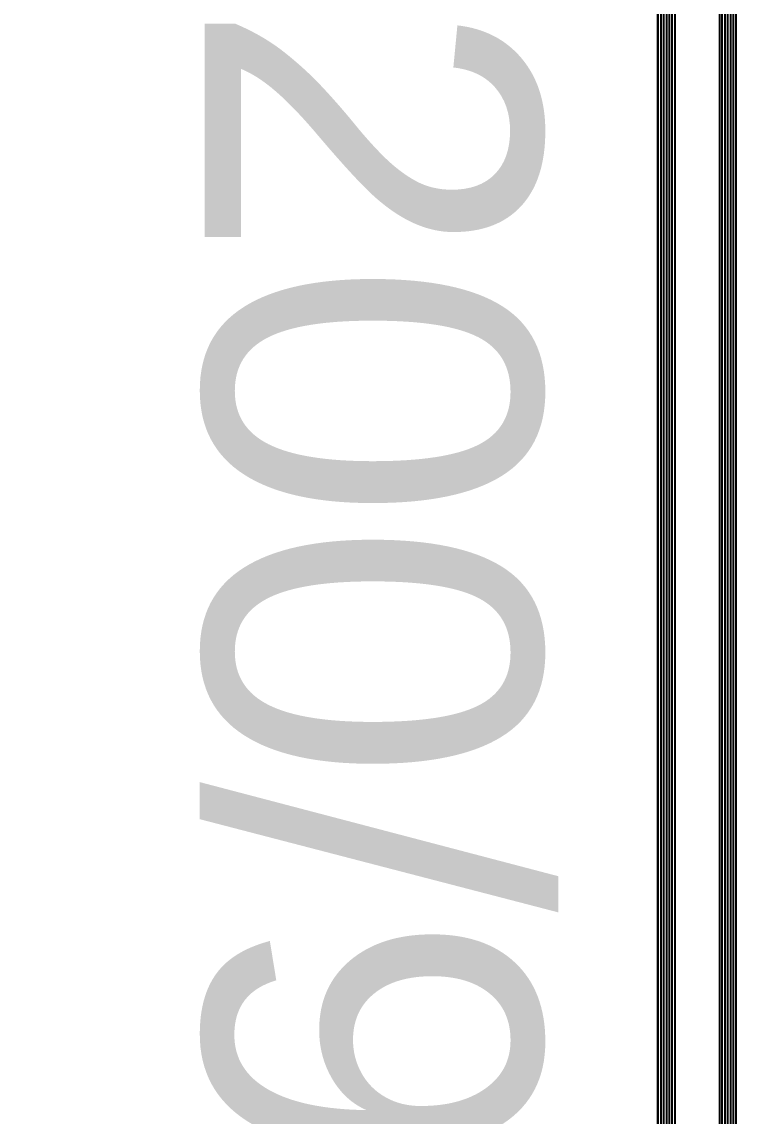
# Model space of a CAD drawing. Header units: inches. Extents: x 21 to 38546, y 13 to 15001.
# Drawn here: x 3000.33 to 3026.64, y 1736.86 to 1775.98 of the extents above; entities that cross this region are included whole.
import ezdxf
from ezdxf.enums import TextEntityAlignment as Align

# ---------------------------------------------------------------- set-up
doc = ezdxf.new("R2010")
doc.units = ezdxf.units.IN
doc.header["$MEASUREMENT"] = 0
doc.set_wipeout_variables(frame=1)
for name, color, linetype, lineweight in [('Z_MİM_-KM-GLAZ', 8, 'Continuous', 25), ('Z_MİM_-KM-GLAZ-IDEN', 8, 'Continuous', 25), ('Z_MİM_-KM-PAINT', 8, 'Continuous', 25), ('Z_MİM_-KM-PATTERN-00', 8, 'Continuous', 25), ('Z_MİM_-KM-STRS', 8, 'Continuous', 25), ('Z_MİM_KOLON-0.KAT', 8, 'Continuous', 25), ('Z_MİM_MYM_CAM', 8, 'Continuous', 25)]:
    doc.layers.add(name, color=color, linetype=linetype, lineweight=lineweight)
doc.styles.add('STYLE1', font='arial.ttf', dxfattribs={"height": 1})

# ---------------------------------------------------------------- blocks, each defined once
blk = doc.blocks.new('TRETUVAR')
at = {"layer": 'Z_MİM_-KM-PATTERN-00'}
h = blk.add_hatch(dxfattribs=at)
h.set_pattern_fill('AR-B816', color=256, scale=0.3, angle=90)
h.set_pattern_definition([(90, (21322.77, 490.03), (-60.96, 4e-15), []), (180, (21322.77, 490.03), (-60.96, -60.96), [60.96, -60.96])])
h.paths.add_polyline_path([(22632.772, 2700.032), (19252.772, 2700.032), (19252.772, 2750.032), (19097.772, 2750.032), (19097.772, 2610.032), (22542.772, 2610.032), (22542.772, 2080.13), (22697.772, 2080.13), (22697.772, 1460.13), (22542.772, 1460.13), (22542.772, 980.032), (21222.771, 980.032), (21222.771, 590.032), (20152.772, 590.032), (20152.772, 980.032), (19012.772, 980.032), (19012.775, 1635.031), (18722.771, 1635.031), (18722.772, 2610.032), (18807.772, 2610.032), (18807.772, 2750.032), (18632.772, 2750.032), (18632.771, 1545.031), (18922.774, 1545.031), (18922.771, 890.032), (19882.772, 890.032), (19882.772, 665.017), (20022.751, 665.033), (20022.77, 490.032), (21322.771, 490.032), (21322.771, 890.032), (22632.772, 890.032), (22632.772, 1220.13), (22797.772, 1220.13), (22797.772, 2180.13), (22632.772, 2180.13)])
h.paths.add_polyline_path([(19082.772, 2750.032), (18822.772, 2750.032), (18822.772, 2610.032), (19082.772, 2610.032)], flags=16)
blk = doc.blocks.new('*U163')
at = {"layer": 'Z_MİM_MYM_CAM'}
blk.add_line((154.22, 0), (-1479.5, 0), dxfattribs=at)
for points in [[(154.22, 0), (-1479.5, 0)], [(154.22, 0), (-1479.5, 0)], [(-1479.5, -1), (154.22, -1)], [(-1479.5, -2), (154.22, -2)], [(-1479.5, -3), (154.22, -3)], [(-1479.5, -4), (154.22, -4)], [(-1479.5, -5), (154.22, -5)], [(-1479.5, -6), (154.22, -6)], [(-1479.5, -22), (154.22, -22)], [(-1479.5, -22), (154.22, -22)], [(154.22, -23), (-1479.5, -23)], [(154.22, -24), (-1479.5, -24)], [(154.22, -25), (-1479.5, -25)], [(154.22, -26), (-1479.5, -26)], [(154.22, -27), (-1479.5, -27)], [(154.22, -28), (-1479.5, -28)], [(154.22, -28), (-1479.5, -28)]]:
    blk.add_lwpolyline(points, dxfattribs=at)
blk = doc.blocks.new('-KM-AL2 210_900')
at = {"layer": 'Z_MİM_-KM-GLAZ-IDEN', "color": 7, "linetype": 'Continuous', "ltscale": 2, "style": 'STYLE1'}
blk.add_text('AL4 200/900', height=12, rotation=270, dxfattribs=at).set_placement((1399.369, 1321.66), align=Align.CENTER)
blk.add_wipeout([(1434.259, 1419.998), (1434.259, 1217.756), (1415.604, 1217.756), (1415.604, 1421.973), (1434.273, 1422.184)])
at = {"layer": 'Z_MİM_KOLON-0.KAT', "xscale": -0.1, "yscale": 0.1, "zscale": 0.1, "rotation": 90}
blk.add_blockref('*U163', (1415.573, 1253.706), dxfattribs=at)

msp = doc.modelspace()

# ---------------------------------------------------------------- linework, layer by layer
at = {"layer": 'Z_MİM_-KM-PAINT'}
msp.add_lwpolyline([(4657.257, 1293.058), (4657.257, 966.583), (3316.258, 966.583), (3316.258, 1621.583), (3026.258, 1621.583), (3026.258, 2597.584), (6847.258, 2597.584), (6847.258, 966.583), (5326.257, 966.583), (5326.257, 1293.058)], dxfattribs=at)

# ---------------------------------------------------------------- block references
at = {"layer": 'Z_MİM_-KM-STRS'}
msp.add_blockref('TRETUVAR', (-15696.014, -12.949), dxfattribs=at)

# ---------------------------------------------------------------- next in the draw order: block references
at = {"layer": 'Z_MİM_-KM-GLAZ'}
msp.add_blockref('-KM-AL2 210_900', (1607.484, 442.051), dxfattribs=at)

doc.saveas('drawing.dxf')
